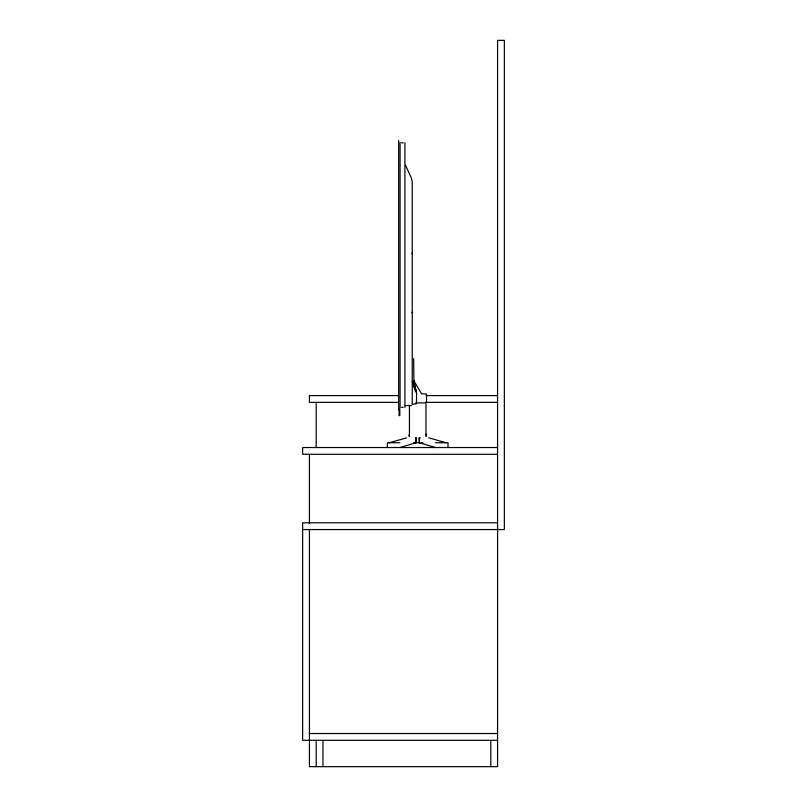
<?xml version="1.0" encoding="UTF-8"?>
<svg xmlns="http://www.w3.org/2000/svg" width="807" height="807" viewBox="0 0 807 807"><rect width="100%" height="100%" fill="white"/><g stroke="black" fill="none" stroke-linecap="round" stroke-linejoin="round"><path stroke-width="1.21" d="M416.039 442.74L416.079 437.949L416.079 442.74L399.969 447.532M412.246 252.873L411.963 253.731M409.442 434.186L408.786 435.8M401.553 407.505L403.228 407.182M389.246 442.74L406.496 437.908M411.54 405.548L406.012 405.588M398.487 395.601L309.424 395.601L309.424 402.37L398.487 402.37M426.076 395.601L497.576 395.601M425.783 402.37L497.576 402.37M415.887 402.905L424.785 402.905M399.969 442.74L387.41 442.74L387.41 447.532M413.477 442.74L422.918 442.74M435.447 442.74L448.006 442.74L448.006 447.532M497.576 447.532L302.645 447.532L302.645 454.301L497.576 454.301M497.576 522.795L302.645 522.795L302.645 740.312L497.576 740.312M302.645 529.563L504.355 529.563L504.355 40.35L497.576 40.35L497.576 766.65L309.424 766.65L309.424 529.563M309.424 733.533L497.576 733.533M403.228 143L401.553 142.678M428.789 437.868L446.17 442.74M419.337 442.74L419.267 437.929L419.378 442.74L435.447 447.532M411.963 312.309L412.246 313.166M413.658 358.611L413.991 387.531M426.631 435.8L425.975 434.186M405.407 165.042L411.54 178.337L412.246 182.2L412.246 404.368L416.452 403.762L416.573 394.976M412.246 381.63L415.867 390.084L416.543 393.433M416.684 393.715L413.991 380.924L421.557 393.715L426.469 394.078L426.55 402.168M415.292 391.385L413.991 380.924L414.677 389.065M416.543 394.462L416.573 395.047M490.807 740.312L490.807 766.65M425.975 402.138L425.975 436.627M409.442 405.84L409.442 436.627M404.922 142.758L404.922 407.424M400.07 142.304L400.07 407.878M399.828 415.696L399.828 409.159L399.062 409.159L399.062 415.696M398.648 140.468L398.648 409.714M322.971 740.312L322.971 766.65M316.193 402.37L316.193 447.532M316.193 740.312L316.193 766.65M309.424 454.301L309.424 523.461M416.019 437.919L415.454 437.949L415.988 437.949M419.963 437.949L419.428 437.949L419.963 437.949"/></g></svg>
